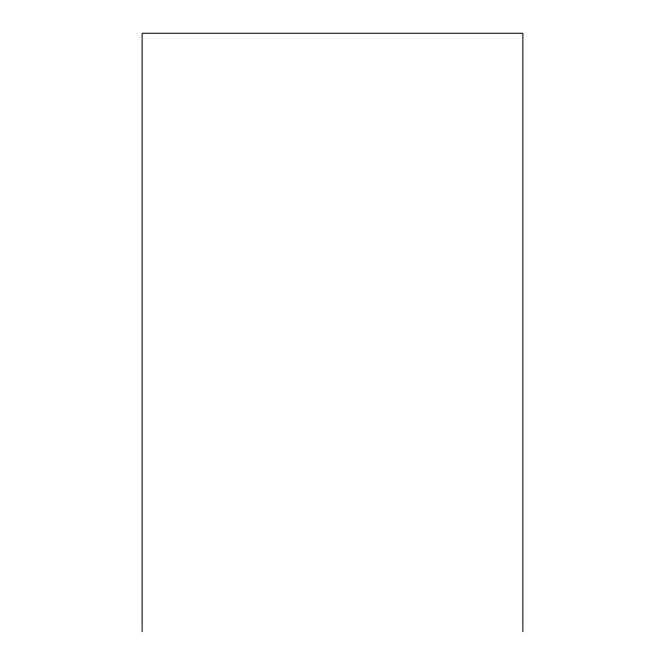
<?xml version="1.0" encoding="UTF-8"?>
<svg xmlns="http://www.w3.org/2000/svg" width="665" height="665" viewBox="0 0 665 665"><rect width="100%" height="100%" fill="white"/><g stroke="black" fill="none" stroke-linecap="round" stroke-linejoin="round"><path stroke-width="1" d="M522.856 631.75L522.856 33.25L142.144 33.25L142.144 631.75"/></g></svg>
